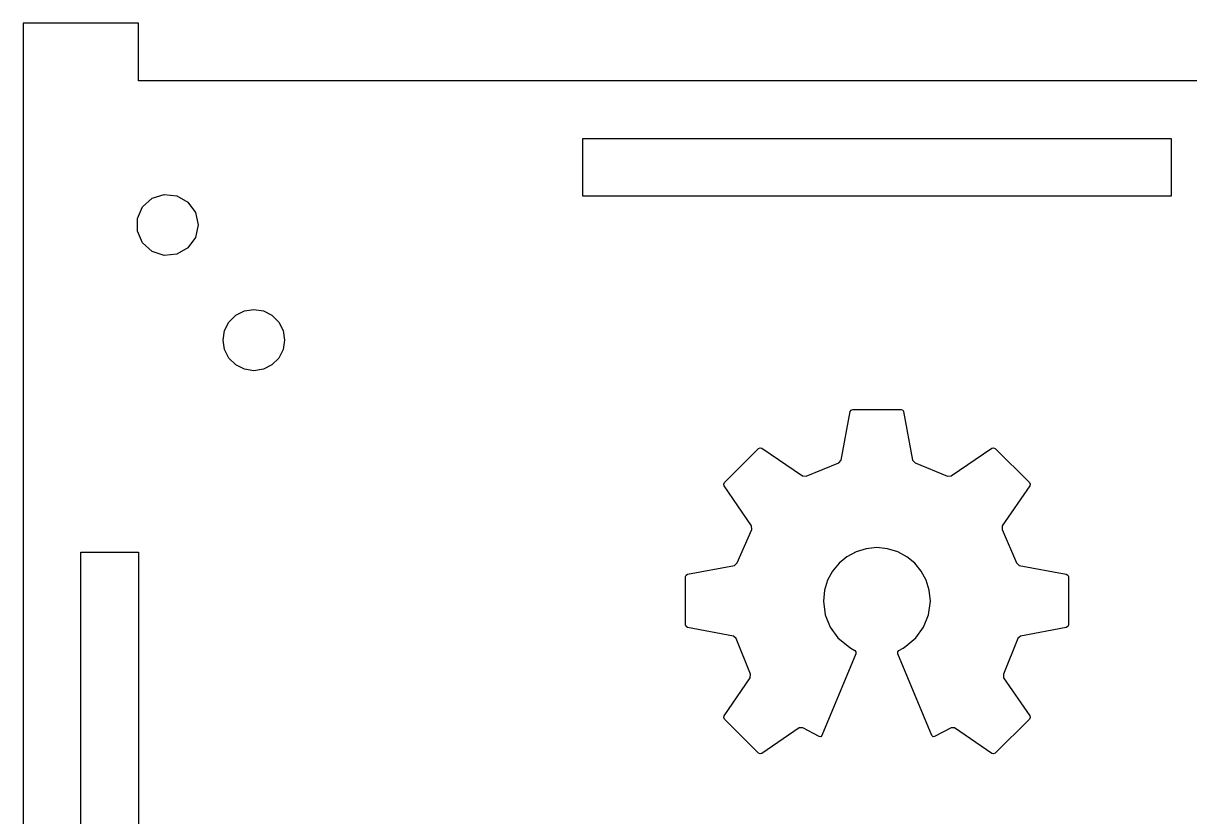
# Model space of a CAD drawing. Header units: metres. Extents: x 0 to 494, y 0 to 238.
# Drawn here: x 0 to 60.7, y 126 to 167.3 of the extents above; entities that cross this region are included whole.
import ezdxf

# ---------------------------------------------------------------- set-up
doc = ezdxf.new("R2010")
doc.units = ezdxf.units.M

msp = doc.modelspace()

# ---------------------------------------------------------------- linework, layer by layer
for p, q in [((6, 167.293), (0, 167.293)), ((0, 167.293), (0, 84.6465)), ((6, 164.293), (6, 167.293)), ((82.87, 164.293), (6, 164.293)), ((29.1233, 158.293), (29.1233, 161.293)), ((29.1233, 161.293), (59.7467, 161.293)), ((59.7467, 161.293), (59.7467, 158.293)), ((6.2056, 157.733), (6.7, 158.179)), ((6.7, 158.179), (7.3327, 158.384)), ((7.3327, 158.384), (7.9944, 158.315)), ((7.9944, 158.315), (8.5706, 157.982)), ((8.5706, 157.982), (8.9617, 157.444)), ((59.7467, 158.293), (29.1233, 158.293)), ((5.9349, 157.126), (6.2056, 157.733)), ((8.9617, 157.444), (9.1, 156.793)), ((5.9349, 156.46), (5.9349, 157.126)), ((9.1, 156.793), (8.9617, 156.142)), ((6.2056, 155.853), (5.9349, 156.46)), ((8.9617, 156.142), (8.5706, 155.604)), ((6.7, 155.407), (6.2056, 155.853)), ((8.5706, 155.604), (7.9944, 155.271)), ((7.3327, 155.202), (6.7, 155.407)), ((7.9944, 155.271), (7.3327, 155.202)), ((11.5056, 152.315), (12, 152.393)), ((12, 152.393), (12.4944, 152.315)), ((10.7056, 151.733), (11.0595, 152.087)), ((11.0595, 152.087), (11.5056, 152.315)), ((12.4944, 152.315), (12.9404, 152.087)), ((12.9404, 152.087), (13.2944, 151.733)), ((10.4, 150.793), (10.4783, 151.287)), ((10.4783, 151.287), (10.7056, 151.733)), ((13.2944, 151.733), (13.5217, 151.287)), ((13.5217, 151.287), (13.6, 150.793)), ((10.4783, 150.299), (10.4, 150.793)), ((13.6, 150.793), (13.5217, 150.299)), ((10.7056, 149.853), (10.4783, 150.299)), ((13.5217, 150.299), (13.2944, 149.853)), ((11.0595, 149.499), (10.7056, 149.853)), ((11.5056, 149.271), (11.0595, 149.499)), ((12.9404, 149.499), (12.4944, 149.271)), ((13.2944, 149.853), (12.9404, 149.499)), ((12, 149.193), (11.5056, 149.271)), ((12.4944, 149.271), (12, 149.193)), ((42.5686, 144.54), (43.0397, 147.071)), ((43.0397, 147.071), (43.0863, 147.148)), ((43.0863, 147.148), (43.1701, 147.18)), ((43.1701, 147.18), (45.689, 147.18)), ((45.689, 147.18), (45.773, 147.148)), ((45.773, 147.148), (45.8196, 147.071)), ((45.8196, 147.071), (46.2908, 144.54)), ((36.4922, 143.37), (38.2733, 145.151)), ((38.2733, 145.151), (38.355, 145.188)), ((38.355, 145.188), (38.4423, 145.167)), ((38.4423, 145.167), (40.5568, 143.716)), ((48.3025, 143.716), (50.4171, 145.167)), ((50.4171, 145.167), (50.5043, 145.188)), ((50.5043, 145.188), (50.586, 145.151)), ((50.586, 145.151), (52.367, 143.37)), ((42.4437, 144.397), (42.5686, 144.54)), ((46.2908, 144.54), (46.4158, 144.397)), ((40.7469, 143.702), (42.4437, 144.397)), ((46.4158, 144.397), (48.1123, 143.702)), ((36.4554, 143.289), (36.4922, 143.37)), ((36.4765, 143.201), (36.4554, 143.289)), ((40.5568, 143.716), (40.7469, 143.702)), ((48.1123, 143.702), (48.3025, 143.716)), ((52.367, 143.37), (52.4037, 143.289)), ((52.4037, 143.289), (52.3826, 143.201)), ((37.9025, 141.123), (36.4765, 143.201)), ((52.3826, 143.201), (50.9568, 141.123)), ((37.1639, 139.184), (37.9142, 140.934)), ((37.9142, 140.934), (37.9025, 141.123)), ((50.9568, 141.123), (50.9449, 140.934)), ((50.9449, 140.934), (51.6951, 139.184)), ((3, 112.195), (3, 139.744)), ((3, 139.744), (6, 139.744)), ((6, 139.744), (6, 112.195)), ((43.3453, 139.766), (42.8721, 139.509)), ((43.8681, 139.928), (43.3453, 139.766)), ((44.4294, 139.985), (43.8681, 139.928)), ((44.9908, 139.928), (44.4294, 139.985)), ((45.5135, 139.766), (44.9908, 139.928)), ((45.9867, 139.509), (45.5135, 139.766)), ((34.5721, 138.604), (37.0191, 139.059)), ((37.0191, 139.059), (37.1639, 139.184)), ((42.4598, 139.169), (42.1197, 138.757)), ((42.8721, 139.509), (42.4598, 139.169)), ((46.3989, 139.169), (45.9867, 139.509)), ((46.739, 138.757), (46.3989, 139.169)), ((51.6951, 139.184), (51.8399, 139.059)), ((51.8399, 139.059), (54.2871, 138.604)), ((34.4635, 138.473), (34.4953, 138.557)), ((34.4637, 135.955), (34.4635, 138.473)), ((34.4953, 138.557), (34.5721, 138.604)), ((42.1197, 138.757), (41.8629, 138.284)), ((46.9958, 138.284), (46.739, 138.757)), ((54.2871, 138.604), (54.3636, 138.557)), ((54.3636, 138.557), (54.3953, 138.473)), ((54.3953, 138.473), (54.3951, 135.955)), ((41.8629, 138.284), (41.7006, 137.761)), ((47.1581, 137.761), (46.9958, 138.284)), ((41.7006, 137.761), (41.6439, 137.2)), ((47.2148, 137.2), (47.1581, 137.761)), ((41.6439, 137.2), (41.7362, 136.487)), ((47.1225, 136.487), (47.2148, 137.2)), ((41.7362, 136.487), (41.9969, 135.842)), ((46.8619, 135.842), (47.1225, 136.487)), ((34.4956, 135.871), (34.4637, 135.955)), ((34.5722, 135.824), (34.4956, 135.871)), ((36.9593, 135.38), (34.5722, 135.824)), ((41.9969, 135.842), (42.4025, 135.29)), ((46.4562, 135.29), (46.8619, 135.842)), ((54.2865, 135.824), (51.8994, 135.38)), ((54.3631, 135.87), (54.2865, 135.824)), ((54.3951, 135.955), (54.3631, 135.87)), ((37.101, 135.254), (36.9593, 135.38)), ((37.8463, 133.393), (37.101, 135.254)), ((42.4025, 135.29), (42.9294, 134.853)), ((42.9294, 134.853), (43.0649, 134.749)), ((45.7941, 134.749), (45.9293, 134.853)), ((45.9293, 134.853), (46.4562, 135.29)), ((51.7579, 135.254), (51.0126, 133.393)), ((51.8994, 135.38), (51.7579, 135.254)), ((43.3309, 134.459), (41.5659, 130.194)), ((43.0649, 134.749), (43.2791, 134.618)), ((43.2791, 134.618), (43.3331, 134.548)), ((43.3331, 134.548), (43.3309, 134.459)), ((45.526, 134.548), (45.5799, 134.618)), ((45.5281, 134.459), (45.526, 134.548)), ((47.2929, 130.194), (45.5281, 134.459)), ((45.5799, 134.618), (45.7941, 134.749)), ((36.4762, 131.227), (37.8321, 133.203)), ((37.8321, 133.203), (37.8463, 133.393)), ((51.0126, 133.393), (51.0266, 133.202)), ((51.0266, 133.202), (52.3826, 131.227)), ((36.4551, 131.139), (36.4762, 131.227)), ((36.4919, 131.057), (36.4551, 131.139)), ((52.4039, 131.139), (52.367, 131.057)), ((52.3826, 131.227), (52.4039, 131.139)), ((38.2731, 129.276), (36.4919, 131.057)), ((40.3831, 130.593), (38.4422, 129.261)), ((40.5693, 130.599), (40.3831, 130.593)), ((41.4252, 130.142), (40.5693, 130.599)), ((48.2896, 130.599), (47.4337, 130.142)), ((48.4758, 130.593), (48.2896, 130.599)), ((50.4168, 129.261), (48.4758, 130.593)), ((52.367, 131.057), (50.5857, 129.276)), ((41.5072, 130.137), (41.4252, 130.142)), ((41.5659, 130.194), (41.5072, 130.137)), ((47.3516, 130.137), (47.2929, 130.194)), ((47.4337, 130.142), (47.3516, 130.137)), ((38.3549, 129.24), (38.2731, 129.276)), ((38.4422, 129.261), (38.3549, 129.24)), ((50.504, 129.24), (50.4168, 129.261)), ((50.5857, 129.276), (50.504, 129.24))]:
    msp.add_line(p, q)

doc.saveas('drawing.dxf')
